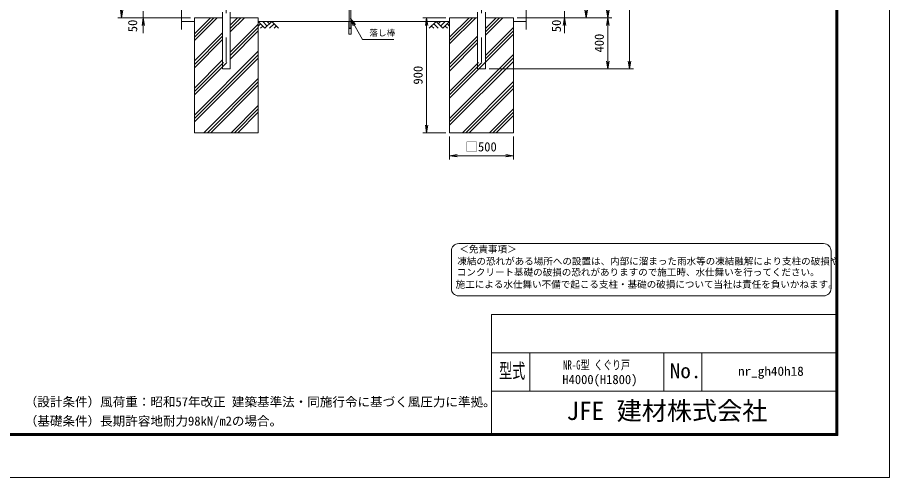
# Model space of a CAD drawing. Units: millimetres, scale not verified. Extents: x -6300 to 6300, y -4455 to 4455.
# Drawn here: x -534 to 6300, y -4455 to -854 of the extents above; entities that cross this region are included whole.
import ezdxf
from ezdxf.enums import TextEntityAlignment as Align

# ---------------------------------------------------------------- set-up
doc = ezdxf.new("R2010")
doc.units = ezdxf.units.MM
doc.header["$LTSCALE"] = 30
doc.linetypes.add('USER1', pattern=[50.8, 31.75, -6.35, 6.35, -6.35])
for name, color, linetype, lineweight in [('0-0_D-STR-TXT', 7, 'Continuous', 9), ('0-1_D-TTL', 7, 'Continuous', 9), ('0-2_D-TTL-TXT', 7, 'Continuous', 13), ('0-3_D-BMK', 2, 'USER1', 13), ('0-4_D-STR1', 1, 'Continuous', 18), ('0-5_D-STR3', 3, 'Continuous', 13), ('0-6_D-STR-DIM', 7, 'Continuous', 9), ('0-7_0', 7, 'Continuous', 9), ('0-8_D-DCR-HCH', 7, 'Continuous', 9), ('0-9_D-BGD', 7, 'Continuous', 9), ('0-A_D-STR4', 7, 'Continuous', 9)]:
    doc.layers.add(name, color=color, linetype=linetype, lineweight=lineweight)
doc.styles.add('ＭＳ ゴシック', font='')
doc.styles.get('ＭＳ ゴシック').set_extended_font_data('MS Gothic')

# ---------------------------------------------------------------- blocks, each defined once
blk = doc.blocks.new('_Open')
at = {"layer": '0-7_0'}
blk.add_line((-30, 5), (0, 0), dxfattribs=at)
blk.add_lwpolyline([(-30, -5), (0, 0), (-30, 0)], dxfattribs=at)

msp = doc.modelspace()

# ---------------------------------------------------------------- linework, layer by layer
at = {"layer": '0-0_D-STR-TXT'}
msp.add_lwpolyline([(2415.29, -1027.15), (2170.97, -1027.15), (2077.3, -864.91)], dxfattribs=at)
at = {"layer": '0-1_D-TTL'}
for p, q in [((3179.86, -3180), (3179.86, -4110)), ((3179.86, -3180), (5879.86, -3180)), ((3179.86, -3480), (5879.86, -3480)), ((3479.86, -3480), (3479.86, -3780)), ((4529.86, -3480), (4529.86, -3780)), ((4829.86, -3480), (4829.86, -3780)), ((3179.86, -3780), (5879.86, -3780))]:
    msp.add_line(p, q, dxfattribs=at)
at = {"layer": '0-1_D-TTL', "color": 2, "lineweight": 18}
msp.add_lwpolyline([(-6300.14, 4455), (6299.86, 4455), (6299.86, -4455), (-6300.14, -4455)], close=True, dxfattribs=at)
at = {"layer": '0-1_D-TTL'}
for points in [[(-5895.14, 4125), (5894.86, 4125), (5894.86, -4125), (-5895.14, -4125)], [(-5891.39, 4121.25), (5891.11, 4121.25), (5891.11, -4121.25), (-5891.39, -4121.25)], [(-5887.64, 4117.5), (5887.36, 4117.5), (5887.36, -4117.5), (-5887.64, -4117.5)], [(-5883.89, 4113.75), (5883.61, 4113.75), (5883.61, -4113.75), (-5883.89, -4113.75)], [(-5880.14, 4110), (5879.86, 4110), (5879.86, -4110), (-5880.14, -4110)]]:
    msp.add_lwpolyline(points, close=True, dxfattribs=at)
at = {"layer": '0-2_D-TTL-TXT', "color": 2}
for p, q in [((5783.37, -2624.43), (2924.65, -2624.43)), ((2866.2, -2682.87), (2866.2, -2975.11)), ((5841.82, -2975.11), (5841.82, -2682.87)), ((2924.65, -3033.56), (5783.37, -3033.56))]:
    msp.add_line(p, q, dxfattribs=at)
for centre, start, end in [((2924.65, -2682.87), 90, 180), ((5783.37, -2682.87), 0, 90), ((2924.65, -2975.11), 180, 270), ((5783.37, -2975.11), 270, 0)]:
    msp.add_arc(centre, 58.45, start, end, dxfattribs=at)
at = {"layer": '0-3_D-BMK'}
for p, q in [((1102.51, 3179.08), (1102.51, -1266.74)), ((3102.51, 3179.08), (3102.51, -1266.74))]:
    msp.add_line(p, q, dxfattribs=at)
at = {"layer": '0-4_D-STR1'}
for p, q in [((1072.26, -812.06), (1072.26, -1256.16)), ((1132.76, -812.06), (1132.76, -1256.16)), ((3072.26, -812.06), (3072.26, -1256.16)), ((3132.76, -812.06), (3132.76, -1256.16)), ((1072.26, -1256.16), (1132.76, -1256.16)), ((3072.26, -1256.16), (3132.76, -1256.16))]:
    msp.add_line(p, q, dxfattribs=at)
at = {"layer": '0-5_D-STR3'}
for p, q in [((2066.11, -690.16), (2066.11, -939.16)), ((2078.11, -690.16), (2078.11, -939.16)), ((2062.56, -886.16), (2062.56, -986.16)), ((2068.11, -941.16), (2066.11, -939.16)), ((2068.11, -941.16), (2076.11, -941.16))]:
    msp.add_line(p, q, dxfattribs=at)
for points in [[(2081.66, -886.16), (2081.66, -986.16), (2062.56, -986.16)], [(2066.11, -939.16), (2078.11, -939.16), (2076.11, -941.16)]]:
    msp.add_lwpolyline(points, dxfattribs=at)
at = {"layer": '0-6_D-STR-DIM'}
for p, q in [((4262.51, -1196.16), (4262.51, 3083.84)), ((752.51, -949.16), (752.51, 1143.19)), ((3452.51, -949.16), (3452.51, 1143.19)), ((452.51, -856.16), (452.51, -806.16)), ((3752.51, -856.16), (3752.51, -806.16)), ((822.51, -856.16), (252.51, -856.16)), ((822.51, -856.16), (422.51, -856.16)), ((2822.51, -856.16), (2642.51, -856.16)), ((3382.51, -856.16), (3782.51, -856.16)), ((3382.51, -856.16), (4122.51, -856.16)), ((3382.51, -856.16), (4122.51, -856.16)), ((3382.51, -856.16), (3952.51, -856.16)), ((452.51, -916.16), (452.51, -976.16)), ((2672.51, -916.16), (2672.51, -1696.16)), ((3752.51, -916.16), (3752.51, -976.16)), ((4092.51, -916.16), (4092.51, -1196.16)), ((3162.76, -1256.16), (4292.51, -1256.16)), ((3162.76, -1256.16), (4122.51, -1256.16)), ((2822.51, -1756.16), (2642.51, -1756.16)), ((2852.51, -1786.16), (2852.51, -1966.16)), ((3352.51, -1786.16), (3352.51, -1966.16)), ((2912.51, -1936.16), (3292.51, -1936.16))]:
    msp.add_line(p, q, dxfattribs=at)
at = {"layer": '0-8_D-DCR-HCH'}
for p, q in [((852.51, -1035.76), (1032.11, -856.16)), ((852.51, -1009.24), (1005.59, -856.16)), ((852.51, -982.72), (979.07, -856.16)), ((1132.76, -967.64), (1244.24, -856.16)), ((1132.76, -941.12), (1217.72, -856.16)), ((1132.76, -914.61), (1191.21, -856.16)), ((1405.72, -939.37), (1352.51, -886.16)), ((1423.46, -921.64), (1387.99, -886.16)), ((1458.94, -886.16), (1405.72, -939.37)), ((1441.29, -903.99), (1423.46, -886.16)), ((1458.94, -886.16), (1512.15, -939.37)), ((2746.09, -886.16), (2692.88, -939.37)), ((2746.09, -886.16), (2799.3, -939.37)), ((2763.83, -903.9), (2781.56, -886.16)), ((2781.56, -921.64), (2817.04, -886.16)), ((2799.3, -939.37), (2852.51, -886.16)), ((2852.51, -1061.42), (3057.77, -856.16)), ((2852.51, -1034.9), (3031.25, -856.16)), ((2852.51, -1008.38), (3004.73, -856.16)), ((3132.76, -993.3), (3269.9, -856.16)), ((3132.76, -966.78), (3243.38, -856.16)), ((3132.76, -940.27), (3216.87, -856.16)), ((1132.76, -1126.74), (1352.51, -906.99)), ((1132.76, -1153.25), (1352.51, -933.5)), ((1370.25, -903.9), (1352.51, -921.56)), ((1387.99, -921.64), (1370.17, -939.37)), ((1476.67, -903.9), (1441.04, -939.37)), ((1494.41, -921.64), (1476.59, -939.37)), ((2710.61, -921.64), (2728.43, -939.37)), ((2728.35, -903.9), (2763.99, -939.37)), ((2817.04, -921.64), (2834.86, -939.37)), ((2834.77, -903.9), (2852.51, -921.56)), ((3132.76, -1152.4), (3352.51, -932.65)), ((852.51, -1194.86), (1072.26, -975.11)), ((852.51, -1221.37), (1072.26, -1001.62)), ((1132.76, -1179.77), (1352.51, -960.02)), ((2852.51, -1220.52), (3072.26, -1000.77)), ((3132.76, -1178.91), (3352.51, -959.16)), ((3132.76, -1205.43), (3352.51, -985.68)), ((852.51, -1247.89), (1072.26, -1028.14)), ((2852.51, -1247.03), (3072.26, -1027.28)), ((2852.51, -1273.55), (3072.26, -1053.8)), ((852.51, -1619.12), (1352.51, -1119.12)), ((852.51, -1645.64), (1352.51, -1145.64)), ((2852.51, -1644.78), (3352.51, -1144.78)), ((852.51, -1672.15), (1352.51, -1172.15)), ((852.51, -1406.99), (1072.26, -1187.24)), ((852.51, -1460.02), (1106.37, -1206.16)), ((852.51, -1433.5), (1079.85, -1206.16)), ((2852.51, -1671.3), (3352.51, -1171.3)), ((2852.51, -1697.81), (3352.51, -1197.81)), ((2852.51, -1485.68), (3132.03, -1206.16)), ((2852.51, -1459.16), (3105.52, -1206.16)), ((2852.51, -1432.65), (3079, -1206.16)), ((927.6, -1756.16), (1352.51, -1331.25)), ((954.12, -1756.16), (1352.51, -1357.77)), ((2953.26, -1756.16), (3352.51, -1356.91)), ((980.64, -1756.16), (1352.51, -1384.28)), ((2979.78, -1756.16), (3352.51, -1383.43)), ((3006.3, -1756.16), (3352.51, -1409.95)), ((1139.73, -1756.16), (1352.51, -1543.38)), ((1166.25, -1756.16), (1352.51, -1569.9)), ((3165.39, -1756.16), (3352.51, -1569.04)), ((1192.77, -1756.16), (1352.51, -1596.42)), ((3191.91, -1756.16), (3352.51, -1595.56)), ((3218.43, -1756.16), (3352.51, -1622.08)), ((1351.87, -1756.16), (1352.51, -1755.52))]:
    msp.add_line(p, q, dxfattribs=at)
at = {"layer": '0-9_D-BGD'}
for p, q in [((752.51, -886.16), (852.51, -886.16)), ((1352.51, -886.16), (2852.51, -886.16)), ((3352.51, -886.16), (3452.51, -886.16))]:
    msp.add_line(p, q, dxfattribs=at)
at = {"layer": '0-A_D-STR4'}
for p, q in [((852.51, -856.16), (852.51, -1756.16)), ((852.51, -856.16), (1072.26, -856.16)), ((1132.76, -856.16), (1352.51, -856.16)), ((1352.51, -856.16), (1352.51, -1756.16)), ((2852.51, -856.16), (2852.51, -1756.16)), ((3072.26, -856.16), (2852.51, -856.16)), ((3352.51, -856.16), (3132.76, -856.16)), ((3352.51, -856.16), (3352.51, -1756.16)), ((852.51, -1756.16), (1352.51, -1756.16)), ((2852.51, -1756.16), (3352.51, -1756.16))]:
    msp.add_line(p, q, dxfattribs=at)

# ---------------------------------------------------------------- block references
at = {"layer": '0-0_D-STR-TXT', "xscale": 2, "yscale": 2, "rotation": 120}
msp.add_blockref('_Open', (2076.3, -863.18), dxfattribs=at)
at = {"layer": '0-6_D-STR-DIM', "xscale": 2, "yscale": 2}
for p, rotation in [((282.51, -856.16), 270), ((3922.51, -856.16), 270), ((4092.51, -856.16), 270), ((452.51, -856.16), 90), ((2672.51, -856.16), 90), ((3752.51, -856.16), 90), ((4092.51, -856.16), 90), ((4092.51, -1256.16), 270), ((4262.51, -1256.16), 270), ((2672.51, -1756.16), 270), ((2852.51, -1936.16), 180)]:
    msp.add_blockref('_Open', p, dxfattribs=dict(at, rotation=rotation))
msp.add_blockref('_Open', (3352.51, -1936.16), dxfattribs=at)

# ---------------------------------------------------------------- texts
at = {"layer": '0-0_D-STR-TXT', "style": 'ＭＳ ゴシック'}
for s, height, p in [('落し棒', 48.17, (2223.41, -1013.42)), ('（設計条件）風荷重：昭和57年改正 建築基準法・同施行令に基づく風圧力に準拠。', 72.14, (-476.32, -3920.4)), ('（基礎条件）長期許容地耐力98kN/m2の場合。', 72.14, (-476.32, -4070.4))]:
    msp.add_text(s, height=height, dxfattribs=at).set_placement(p, align=Align.BOTTOM_LEFT)
at = {"layer": '0-2_D-TTL-TXT', "style": 'ＭＳ ゴシック'}
for s, height, p in [('＜免責事項＞ \u3000\u3000', 53.45, (2928.98, -2711.14)), ('凍結の恐れがある場所への設置は、内部に溜まった雨水等の凍結融解により支柱の破損や', 53.45, (2913.17, -2805.23)), ('コンクリート基礎の破損の恐れがありますので施工時、水仕舞いを行ってください。', 53.45, (2908.37, -2891.06)), ('施工による水仕舞い不備で起こる支柱・基礎の破損について当社は責任を負いかねます。 ', 53.45, (2900.19, -2986.32)), ('H4000(H1800)', 72.14, (3735.57, -3745.31)), ('JFE 建材株式会社', 144.3, (3768.43, -4047.76))]:
    msp.add_text(s, height=height, dxfattribs=at).set_placement(p, align=Align.BOTTOM_LEFT)
for s, height, width, p in [('型式', 115.5, 0.65, (3240.26, -3712.2)), ('NR-G型 くぐり戸', 72.14, 0.7, (3741.37, -3631.53)), ('No.', 115.5, 1.05, (4577.86, -3712.2)), ('nr_gh40h18', 72.14, 1.05, (5112.36, -3680.54))]:
    msp.add_text(s, height=height, dxfattribs=dict(at, width=width)).set_placement(p, align=Align.BOTTOM_LEFT)
at = {"layer": '0-6_D-STR-DIM', "style": 'ＭＳ ゴシック'}
for s, p in [('50', (426.06, -969.99)), ('50', (3746.84, -969.99)), ('400', (4082.39, -1128.91)), ('900', (2662.39, -1379.85))]:
    msp.add_text(s, height=72.14, rotation=90, dxfattribs=at).set_placement(p, align=Align.BOTTOM_LEFT)
msp.add_text('□500', height=72.14, dxfattribs=at).set_placement((2976.29, -1924.53), align=Align.BOTTOM_LEFT)

doc.saveas('drawing.dxf')
